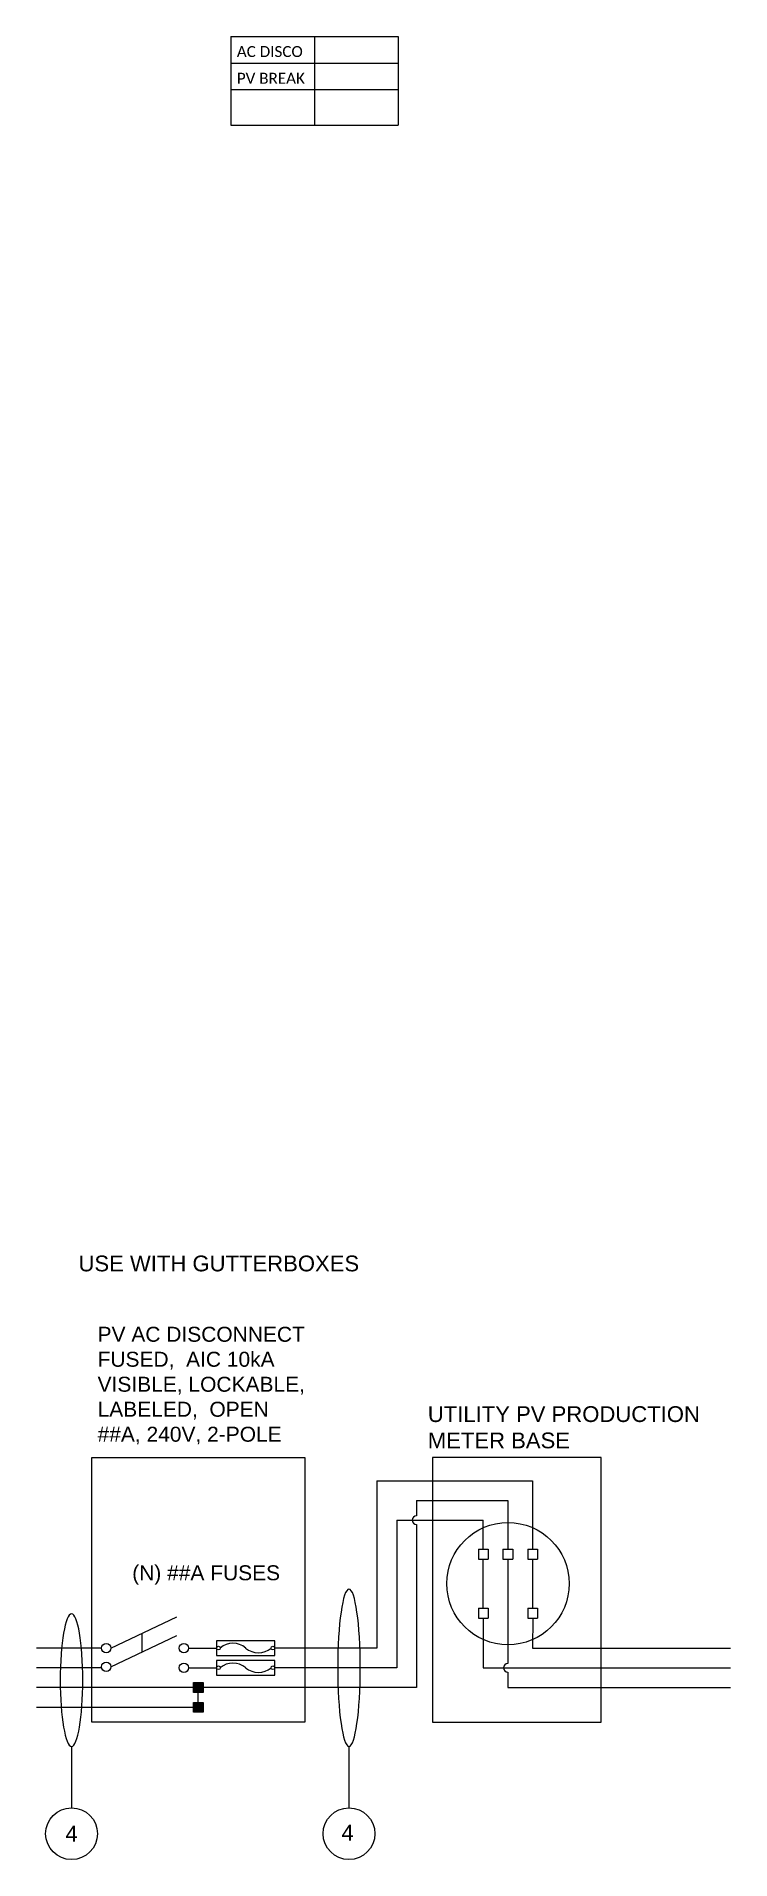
# Model space of a CAD drawing. Header units: inches. Extents: x 283.3 to 318.5, y 6.7 to 99.1.
import ezdxf

# ---------------------------------------------------------------- set-up
doc = ezdxf.new("R2010")
doc.units = ezdxf.units.IN
doc.header["$MEASUREMENT"] = 0
for name, color, linetype in [('Ground', 3, 'Continuous'), ('Negative', 7, 'Continuous'), ('Positive', 1, 'Continuous')]:
    doc.layers.add(name, color=color, linetype=linetype)
doc.layers.add('Hidden', color=1, linetype='Continuous', lineweight=25, plot=False)
doc.layers.add('wirecallout', color=4, linetype='Continuous', lineweight=25)
doc.styles.get("Standard").update_dxf_attribs({"font": 'arial.ttf'})

# ---------------------------------------------------------------- blocks, each defined once
blk = doc.blocks.new('*T20')
at = {"color": 0, "linetype": 'ByBlock', "lineweight": -2, "transparency": 16777216}
for p, q in [((0, 0), (8.467, 0)), ((0, 0), (0, -4.497)), ((4.233, 0), (4.233, -4.497)), ((8.467, 0), (8.467, -4.497)), ((0, -1.348), (8.467, -1.348)), ((0, -2.697), (8.467, -2.697)), ((0, -4.497), (8.467, -4.497))]:
    blk.add_line(p, q, dxfattribs=at)
at = {"color": 0, "transparency": 16777216, "char_height": 0.55556, "width": 3.63333}
for s, insert, attachment_point in [('{\\fCalibri|b0|i0|c0;AC DISCO', (0.3, -1.048), 7), ('{\\fCalibri|b0|i0|c0;PV BREAK', (0.3, -2.397), 7), ('{\\fCalibri|b0|i0|c0;', (8.167, -1.048), 9), ('{\\fCalibri|b0|i0|c0;', (4.533, -2.397), 7)]:
    blk.add_mtext(s, dxfattribs=dict(at, insert=insert, attachment_point=attachment_point))
blk = doc.blocks.new('*U19')
h = blk.add_hatch(color=256)
h.dxf.hatch_style = 1
h.paths.add_polyline_path([(8.443, 1.248), (7.947, 1.248), (7.947, 1), (8.443, 1)])
h.paths.add_polyline_path([(8.443, 1), (7.947, 1), (7.947, 0.752), (8.443, 0.752)])
h = blk.add_hatch(color=256)
h.dxf.hatch_style = 1
h.paths.add_polyline_path([(8.443, 0.248), (7.947, 0.248), (7.947, 0), (8.443, 0)])
h.paths.add_polyline_path([(8.443, 0), (7.947, 0), (7.947, -0.248), (8.443, -0.248)])
for p, q in [((17.246, 11.488), (25.132, 11.488)), ((17.246, 11.488), (17.246, 3)), ((25.132, 11.488), (25.132, 8.016)), ((19.246, 10.488), (19.246, 9.703)), ((19.246, 10.488), (23.878, 10.488)), ((23.878, 10.488), (23.878, 8.016)), ((18.246, 9.488), (18.246, 2)), ((18.246, 9.488), (22.632, 9.488)), ((19.246, 9.273), (19.246, 1)), ((22.632, 8.016), (22.632, 9.488)), ((22.382, 8.016), (22.382, 7.516)), ((22.382, 8.016), (22.882, 8.016)), ((22.382, 7.516), (22.882, 7.516)), ((22.632, 5.016), (22.632, 7.516)), ((22.882, 8.016), (22.882, 7.516)), ((23.629, 8.016), (23.629, 7.516)), ((23.629, 8.016), (24.129, 8.016)), ((23.629, 7.516), (24.129, 7.516)), ((23.878, 7.516), (23.878, 4.222)), ((24.129, 8.016), (24.129, 7.516)), ((24.882, 8.016), (24.882, 7.516)), ((24.882, 8.016), (25.382, 8.016)), ((24.882, 7.516), (25.382, 7.516)), ((25.132, 7.516), (25.132, 7.004)), ((25.132, 7.516), (25.132, 5.016)), ((25.382, 8.016), (25.382, 7.516)), ((22.382, 5.016), (22.382, 4.516)), ((22.382, 5.016), (22.882, 5.016)), ((22.882, 5.016), (22.882, 4.516)), ((24.882, 5.016), (24.882, 4.516)), ((24.882, 5.016), (25.382, 5.016)), ((25.382, 5.016), (25.382, 4.516)), ((3.767, 3), (7.111, 4.582)), ((5.333, 3.74), (5.333, 2.79)), ((22.382, 4.516), (22.882, 4.516)), ((23.878, 4.222), (23.878, 2.215)), ((24.882, 4.516), (25.382, 4.516)), ((3.767, 2.05), (7.111, 3.632)), ((7.702, 3), (9.122, 3)), ((7.702, 2), (9.122, 2)), ((7.959, 1), (0, 1)), ((19.246, 1), (8.431, 1)), ((8.195, 0.236), (8.195, 0.764)), ((1.775, -1.99), (1.775, -5.101)), ((15.829, -1.99), (15.829, -5.101))]:
    blk.add_line(p, q)
for points in [[(13.588, -0.753), (2.802, -0.753), (2.802, 12.663), (13.588, 12.663)], [(20.065, -0.753), (28.609, -0.753), (28.609, 12.663), (20.065, 12.663)], [(9.122, 2.631), (12.068, 2.631), (12.068, 3.369), (9.122, 3.369)], [(9.122, 1.631), (12.068, 1.631), (12.068, 2.369), (9.122, 2.369)], [(7.947, 1.248), (8.443, 1.248), (8.443, 0.752), (7.947, 0.752)], [(7.947, 0.248), (8.443, 0.248), (8.443, -0.248), (7.947, -0.248)]]:
    blk.add_lwpolyline(points, close=True)
for points in [[(22.632, 4.516), (22.632, 2), (35.153, 2)], [(25.138, 4.516), (25.128, 3), (35.153, 3)], [(23.878, 1.785), (23.878, 1), (35.153, 1)]]:
    blk.add_lwpolyline(points)
for centre, radius in [((23.882, 6.266), 3.1), ((3.532, 3), 0.236), ((7.466, 3), 0.236), ((9.214, 3), 0.0922), ((11.976, 3), 0.0922), ((3.532, 2.05), 0.236), ((7.466, 2), 0.236), ((9.214, 2), 0.0922), ((11.976, 2), 0.0922), ((8.195, 1), 0.236), ((8.195, 0), 0.236), ((1.775, -6.412), 1.311), ((15.829, -6.412), 1.311)]:
    blk.add_circle(centre, radius)
for centre, radius, start, end in [((19.246, 9.488), 0.215, 90, 270), ((9.951, 2.255), 0.985, 49.13082, 130.86918), ((11.239, 3.745), 0.985, 229.13082, 310.86918), ((9.951, 1.255), 0.985, 49.13082, 130.86918), ((11.239, 2.745), 0.985, 229.13082, 310.86918), ((23.878, 2), 0.215, 90, 270)]:
    blk.add_arc(centre, radius, start, end)
at = {"layer": 'Ground'}
blk.add_lwpolyline([(0, 0), (7.959, 0)], dxfattribs=at)
at = {"layer": 'Negative'}
for p, q in [((3.296, 3), (0, 3)), ((17.246, 3), (12.068, 3))]:
    blk.add_line(p, q, dxfattribs=at)
at = {"layer": 'Positive', "color": 7}
for p, q in [((3.301, 2), (0, 2)), ((18.246, 2), (12.068, 2))]:
    blk.add_line(p, q, dxfattribs=at)
at = {"layer": 'wirecallout', "color": 7, "extrusion": (0, 0, -1)}
for centre, major_axis, ratio in [((15.829, 2), (0, 3.99), 0.14309), ((1.775, 1.374), (0, 3.364), 0.169711)]:
    blk.add_ellipse(centre, major_axis=major_axis, ratio=ratio, dxfattribs=at)
blk.add_blockref('*T20', (9.846, 84.719))
blk.add_text('(N) ##A FUSES', height=0.76).set_placement((4.847, 6.437))
for s, width, gutter_width, heights, insert, char_height, attachment_point in [('PV AC DISCONNECT\\PFUSED,  AIC 10kA\\PVISIBLE, LOCKABLE, LABELED,  OPEN\\P##A, 240V, 2-POLE', 12.26664, 0.95, [6.355], (3.094, 13.322), 0.76, 7), ('\\A1;\\pxql;UTILITY PV PRODUCTION\\PMETER BASE', 14.51791, 1, [5.98], (19.82, 13.118), 0.8, 7), ('4', 15.64005, 1, [0], (1.775, -6.412), 0.8, 5), ('4', 15.64005, 1, [0], (16.066, -5.963), 0.8, 3)]:
    blk.add_mtext_dynamic_manual_height_columns(s, width=width, gutter_width=gutter_width, heights=heights, dxfattribs=dict(insert=insert, char_height=char_height, attachment_point=attachment_point))
at = {"layer": 'Hidden', "insert": (2.126, 22.902), "char_height": 0.8, "attachment_point": 1}
blk.add_mtext_dynamic_manual_height_columns('{\\C1;USE WITH GUTTERBOXES}', width=15.8617, gutter_width=1, heights=[8.066], dxfattribs=at)

msp = doc.modelspace()

# ---------------------------------------------------------------- block references
at = {"ltscale": 15}
msp.add_blockref('*U19', (283.342, 14.406), dxfattribs=at)

doc.saveas('drawing.dxf')
